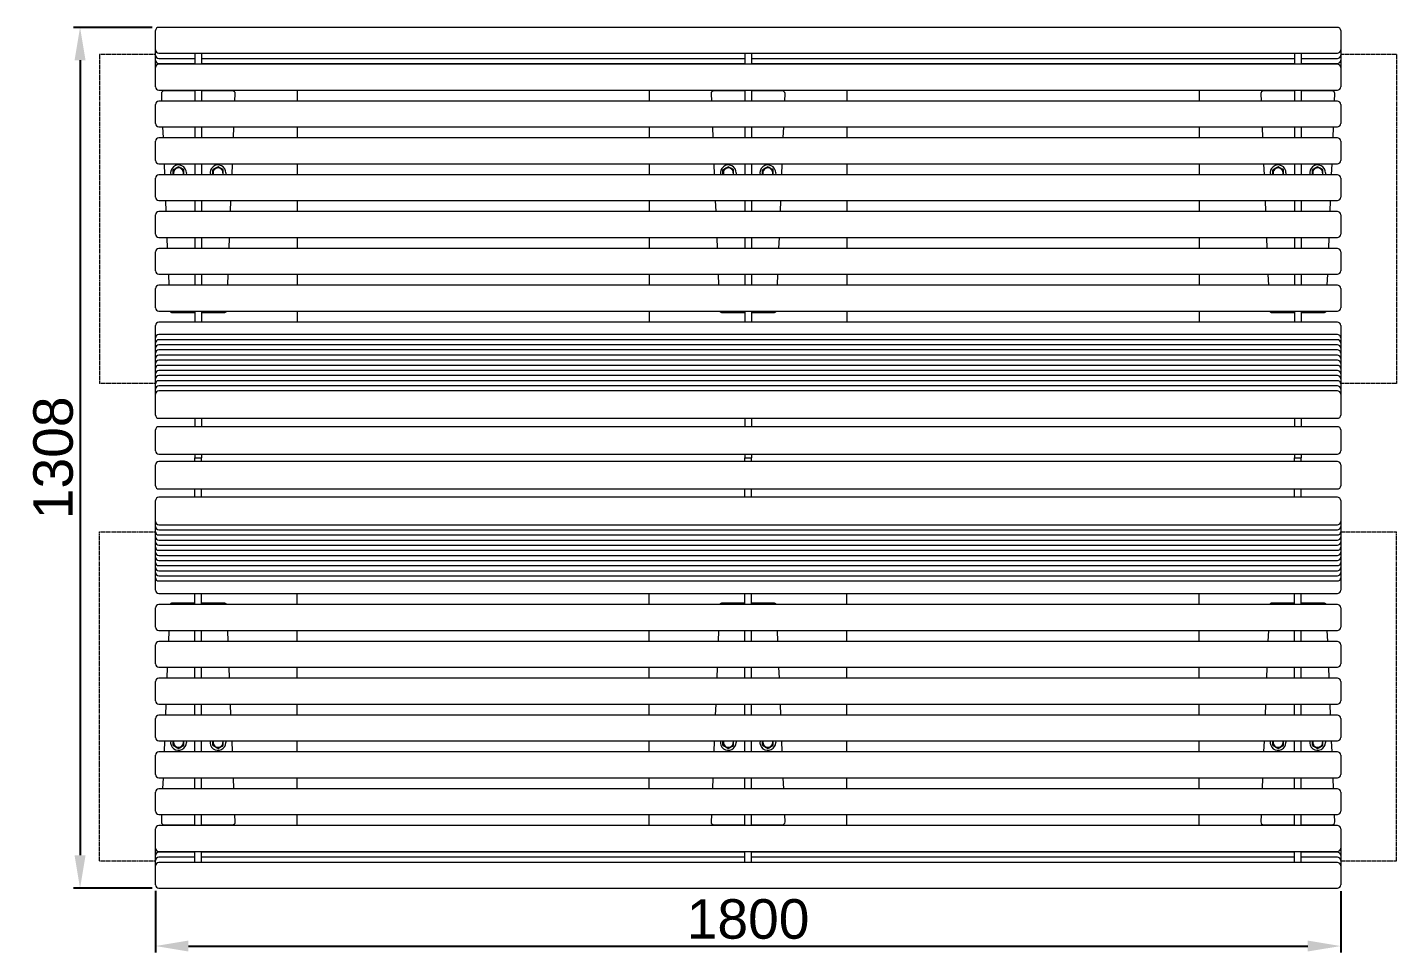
# Model space of a CAD drawing. Header units: millimetres. Extents: x -358 to 6380, y -31 to 5135.
# Drawn here: x -280 to 1800, y 1937 to 3342 of the extents above; entities that cross this region are included whole.
import ezdxf

# ---------------------------------------------------------------- set-up
doc = ezdxf.new("R2010")
doc.units = ezdxf.units.MM
doc.linetypes.add('HIDDEN', pattern=[1.905, 1.27, -0.635])
for name, color, linetype, lineweight in [('ZANO_R', 7, 'Continuous', 0), ('ZANO_R_przerywana', 7, 'HIDDEN', 0), ('ZANO_W', 1, 'Continuous', 0)]:
    doc.layers.add(name, color=color, linetype=linetype, lineweight=lineweight)
doc.styles.get("Standard").update_dxf_attribs({"font": 'ARIALUNI.TTF'})
doc.dimstyles.new('pl i ang', dxfattribs={"dimtxt": 50, "dimasz": 50, "dimexe": 1.25, "dimexo": 0.625, "dimgap": 10, "dimtad": 1, "dimtoh": 1, "dimtxsty": 'Standard', "dimcen": 2.5, "dimclrd": 1, "dimclre": 1, "dimclrt": 1, "dimadec": 0, "dimazin": 0, "dimtfac": 1, "dimtmove": 0, "dimatfit": 3, "dimfxl": 1, "dimarcsym": 1})

# ---------------------------------------------------------------- blocks, each defined once
blk = doc.blocks.new('*D382')
at = {"layer": 'ZANO_W', "color": 1, "lineweight": -2}
for p, q in [((-90.8, 3342.5), (-210.4, 3342.5)), ((-200.4, 3292.5), (-200.4, 2084.8)), ((-90.8, 2034.8), (-210.4, 2034.8))]:
    blk.add_line(p, q, dxfattribs=at)
at = {"layer": 'ZANO_W', "color": 1}
for points in [[(-192, 3292.5), (-208.7, 3292.5), (-200.4, 3342.5)], [(-208.7, 2084.8), (-192, 2084.8), (-200.4, 2034.8)]]:
    blk.add_solid(points, dxfattribs=at)
at = {"layer": 'ZANO_W', "color": 1, "insert": (-241, 2688.6), "char_height": 60, "attachment_point": 5, "rotation": 90}
blk.add_mtext('1308', dxfattribs=at)
blk = doc.blocks.new('*D383')
at = {"layer": 'ZANO_W', "color": 1, "lineweight": -2}
for p, q in [((-85.8, 2030.9), (-85.8, 1937)), ((1714.6, 2030.4), (1714.6, 1937)), ((-35.8, 1947), (1664.6, 1947))]:
    blk.add_line(p, q, dxfattribs=at)
at = {"layer": 'ZANO_W', "color": 1}
for points in [[(-35.8, 1955.3), (-35.8, 1938.7), (-85.8, 1947)], [(1664.6, 1938.7), (1664.6, 1955.3), (1714.6, 1947)]]:
    blk.add_solid(points, dxfattribs=at)
at = {"layer": 'ZANO_W', "color": 1, "insert": (814.4, 1987.7), "char_height": 60, "attachment_point": 5}
blk.add_mtext('1800', dxfattribs=at)

msp = doc.modelspace()

# ---------------------------------------------------------------- linework, layer by layer
at = {"layer": 'ZANO_R'}
for p, q in [((-85.8, 3336.3), (-85.8, 3337.5)), ((-85.8, 3308.3), (-85.8, 3336.3)), ((1709.6, 3342.5), (-80.8, 3342.5)), ((1714.6, 3337.5), (1714.6, 3336.3)), ((1714.6, 3336.3), (1714.6, 3308.3)), ((-85.8, 3303.9), (-85.8, 3308.3)), ((1714.6, 3308.3), (1714.6, 3303.9)), ((-85.8, 3300.2), (-85.8, 3303.9)), ((-85.8, 3296.5), (-85.8, 3300.2)), ((-85.8, 3292.8), (-85.8, 3296.5)), ((-85.8, 3289.1), (-85.8, 3292.8)), ((-85.8, 3285.3), (-85.8, 3289.1)), ((-80.8, 3303.3), (1709.6, 3303.3)), ((-80.8, 3295.2), (-25.8, 3295.2)), ((-80.8, 3287.8), (-25.8, 3287.8)), ((1709.6, 3286.5), (-80.8, 3286.5)), ((-25.8, 3303.3), (-25.8, 3286.5)), ((-15.8, 3303.3), (-15.8, 3286.5)), ((-15.8, 3295.2), (809.4, 3295.2)), ((-15.8, 3287.8), (809.4, 3287.8)), ((809.4, 3303.3), (809.4, 3286.5)), ((819.4, 3303.3), (819.4, 3286.5)), ((819.4, 3295.2), (1644.5, 3295.2)), ((819.4, 3287.8), (1644.5, 3287.8)), ((1644.5, 3303.3), (1644.5, 3286.5)), ((1654.6, 3303.3), (1654.6, 3286.5)), ((1654.6, 3295.2), (1709.6, 3295.2)), ((1654.6, 3287.8), (1709.6, 3287.8)), ((1714.6, 3303.9), (1714.6, 3300.2)), ((1714.6, 3300.2), (1714.6, 3296.5)), ((1714.6, 3296.5), (1714.6, 3292.8)), ((1714.6, 3292.8), (1714.6, 3289.1)), ((1714.6, 3289.1), (1714.6, 3285.3)), ((-85.8, 3281.6), (-85.8, 3285.3)), ((-85.8, 3281.5), (-85.8, 3281.6)), ((-85.8, 3280.3), (-85.8, 3281.5)), ((-85.8, 3252.3), (-85.8, 3280.3)), ((1714.6, 3285.3), (1714.6, 3281.6)), ((1714.6, 3281.6), (1714.6, 3281.5)), ((1714.6, 3281.5), (1714.6, 3280.3)), ((1714.6, 3280.3), (1714.6, 3252.3)), ((-80.8, 3247.3), (1709.6, 3247.3)), ((-25.8, 3246), (-72.9, 3246)), ((-25.8, 3247.3), (-25.8, 3230.5)), ((-15.8, 3247.3), (-15.8, 3230.5)), ((31.3, 3246), (-15.8, 3246)), ((129.2, 3247.3), (129.2, 3230.5)), ((664.3, 3247.3), (664.3, 3230.5)), ((809.4, 3246), (762.3, 3246)), ((809.4, 3247.3), (809.4, 3230.5)), ((819.4, 3247.3), (819.4, 3230.5)), ((866.5, 3246), (819.4, 3246)), ((964.4, 3247.3), (964.4, 3230.5)), ((1499.5, 3247.3), (1499.5, 3230.5)), ((1644.5, 3246), (1597.4, 3246)), ((1644.5, 3247.3), (1644.5, 3230.5)), ((1654.6, 3247.3), (1654.6, 3230.5)), ((1701.7, 3246), (1654.6, 3246)), ((-85.8, 3224.3), (-85.8, 3225.5)), ((-85.8, 3196.4), (-85.8, 3224.3)), ((1709.6, 3230.5), (-80.8, 3230.5)), ((-76.9, 3241.8), (-76.5, 3230.5)), ((34.8, 3230.5), (35.3, 3241.8)), ((758.3, 3241.8), (758.7, 3230.5)), ((870, 3230.5), (870.5, 3241.8)), ((1593.4, 3241.8), (1593.9, 3230.5)), ((1705.2, 3230.5), (1705.6, 3241.8)), ((1714.6, 3225.5), (1714.6, 3224.3)), ((1714.6, 3224.3), (1714.6, 3196.4)), ((-80.8, 3191.4), (1709.6, 3191.4)), ((-75, 3191.4), (-74.3, 3174.6)), ((-25.8, 3191.4), (-25.8, 3174.6)), ((-15.8, 3191.4), (-15.8, 3174.6)), ((32.6, 3174.6), (33.3, 3191.4)), ((129.2, 3191.4), (129.2, 3174.6)), ((664.3, 3191.4), (664.3, 3174.6)), ((760.2, 3191.4), (760.9, 3174.6)), ((809.4, 3191.4), (809.4, 3174.6)), ((819.4, 3191.4), (819.4, 3174.6)), ((867.8, 3174.6), (868.5, 3191.4)), ((964.4, 3191.4), (964.4, 3174.6)), ((1499.5, 3191.4), (1499.5, 3174.6)), ((1595.4, 3191.4), (1596.1, 3174.6)), ((1644.5, 3191.4), (1644.5, 3174.6)), ((1654.6, 3191.4), (1654.6, 3174.6)), ((1703, 3174.6), (1703.7, 3191.4)), ((-85.8, 3168.4), (-85.8, 3169.6)), ((-85.8, 3140.4), (-85.8, 3168.4)), ((1709.6, 3174.6), (-80.8, 3174.6)), ((1714.6, 3169.6), (1714.6, 3168.4)), ((1714.6, 3168.4), (1714.6, 3140.4)), ((-80.8, 3135.4), (1709.6, 3135.4)), ((-72.8, 3135.4), (-72.1, 3118.6)), ((-58.8, 3121.5), (-58.8, 3126.1)), ((-58.8, 3118.6), (-58.8, 3121.5)), ((-42.8, 3121.5), (-42.8, 3126.1)), ((-42.8, 3118.6), (-42.8, 3121.5)), ((-25.8, 3135.4), (-25.8, 3118.6)), ((-15.8, 3135.4), (-15.8, 3118.6)), ((1.2, 3121.5), (1.2, 3126.1)), ((1.2, 3118.6), (1.2, 3121.5)), ((17.2, 3121.5), (17.2, 3126.1)), ((17.2, 3118.6), (17.2, 3121.5)), ((30.5, 3118.6), (31.1, 3135.4)), ((129.2, 3135.4), (129.2, 3118.6)), ((664.3, 3135.4), (664.3, 3118.6)), ((762.4, 3135.4), (763.1, 3118.6)), ((776.3, 3121.5), (776.3, 3126.1)), ((776.3, 3118.6), (776.3, 3121.5)), ((792.4, 3121.5), (792.4, 3126.1)), ((792.4, 3118.6), (792.4, 3121.5)), ((809.4, 3135.4), (809.4, 3118.6)), ((819.4, 3135.4), (819.4, 3118.6)), ((836.4, 3121.5), (836.4, 3126.1)), ((836.4, 3118.6), (836.4, 3121.5)), ((852.4, 3121.5), (852.4, 3126.1)), ((852.4, 3118.6), (852.4, 3121.5)), ((865.7, 3118.6), (866.3, 3135.4)), ((964.4, 3135.4), (964.4, 3118.6)), ((1499.5, 3135.4), (1499.5, 3118.6)), ((1597.6, 3135.4), (1598.3, 3118.6)), ((1611.5, 3121.5), (1611.5, 3126.1)), ((1611.5, 3118.6), (1611.5, 3121.5)), ((1627.5, 3121.5), (1627.5, 3126.1)), ((1627.5, 3118.6), (1627.5, 3121.5)), ((1644.5, 3135.4), (1644.5, 3118.6)), ((1654.6, 3135.4), (1654.6, 3118.6)), ((1671.6, 3121.5), (1671.6, 3126.1)), ((1671.6, 3118.6), (1671.6, 3121.5)), ((1687.6, 3121.5), (1687.6, 3126.1)), ((1687.6, 3118.6), (1687.6, 3121.5)), ((1700.8, 3118.6), (1701.5, 3135.4)), ((-85.8, 3112.4), (-85.8, 3113.6)), ((-85.8, 3084.4), (-85.8, 3112.4)), ((1709.6, 3118.6), (-80.8, 3118.6)), ((1714.6, 3113.6), (1714.6, 3112.4)), ((1714.6, 3112.4), (1714.6, 3084.4)), ((-80.8, 3079.4), (1709.6, 3079.4)), ((-70.6, 3079.4), (-69.9, 3062.6)), ((-25.8, 3079.4), (-25.8, 3062.6)), ((-15.8, 3079.4), (-15.8, 3062.6)), ((28.3, 3062.6), (28.9, 3079.4)), ((129.2, 3079.4), (129.2, 3062.6)), ((664.3, 3079.4), (664.3, 3062.6)), ((764.6, 3079.4), (765.2, 3062.6)), ((809.4, 3079.4), (809.4, 3062.6)), ((819.4, 3079.4), (819.4, 3062.6)), ((863.5, 3062.6), (864.1, 3079.4)), ((964.4, 3079.4), (964.4, 3062.6)), ((1499.5, 3079.4), (1499.5, 3062.6)), ((1599.8, 3079.4), (1600.4, 3062.6)), ((1644.5, 3079.4), (1644.5, 3062.6)), ((1654.6, 3079.4), (1654.6, 3062.6)), ((1698.7, 3062.6), (1699.3, 3079.4)), ((-85.8, 3056.5), (-85.8, 3057.6)), ((1709.6, 3062.6), (-80.8, 3062.6)), ((1714.6, 3057.6), (1714.6, 3056.5)), ((-85.8, 3028.5), (-85.8, 3056.5)), ((1714.6, 3056.5), (1714.6, 3028.5)), ((-80.8, 3023.5), (1709.6, 3023.5)), ((-68.4, 3023.5), (-67.8, 3006.7)), ((-25.8, 3023.5), (-25.8, 3006.7)), ((-15.8, 3023.5), (-15.8, 3006.7)), ((26.1, 3006.7), (26.8, 3023.5)), ((129.2, 3023.5), (129.2, 3006.7)), ((664.3, 3023.5), (664.3, 3006.7)), ((766.8, 3023.5), (767.4, 3006.7)), ((809.4, 3023.5), (809.4, 3006.7)), ((819.4, 3023.5), (819.4, 3006.7)), ((861.3, 3006.7), (861.9, 3023.5)), ((964.4, 3023.5), (964.4, 3006.7)), ((1499.5, 3023.5), (1499.5, 3006.7)), ((1602, 3023.5), (1602.6, 3006.7)), ((1644.5, 3023.5), (1644.5, 3006.7)), ((1654.6, 3023.5), (1654.6, 3006.7)), ((1696.5, 3006.7), (1697.1, 3023.5)), ((-85.8, 3000.5), (-85.8, 3001.7)), ((-85.8, 2972.5), (-85.8, 3000.5)), ((1709.6, 3006.7), (-80.8, 3006.7)), ((1714.6, 3001.7), (1714.6, 3000.5)), ((1714.6, 3000.5), (1714.6, 2972.5)), ((-80.8, 2967.5), (1709.6, 2967.5)), ((-66.2, 2967.5), (-65.6, 2950.7)), ((-25.8, 2967.5), (-25.8, 2950.7)), ((-15.8, 2967.5), (-15.8, 2950.7)), ((23.9, 2950.7), (24.6, 2967.5)), ((129.2, 2967.5), (129.2, 2950.7)), ((664.3, 2967.5), (664.3, 2950.7)), ((768.9, 2967.5), (769.6, 2950.7)), ((809.4, 2967.5), (809.4, 2950.7)), ((819.4, 2967.5), (819.4, 2950.7)), ((859.1, 2950.7), (859.8, 2967.5)), ((964.4, 2967.5), (964.4, 2950.7)), ((1499.5, 2967.5), (1499.5, 2950.7)), ((1604.1, 2967.5), (1604.8, 2950.7)), ((1644.5, 2967.5), (1644.5, 2950.7)), ((1654.6, 2967.5), (1654.6, 2950.7)), ((1694.3, 2950.7), (1695, 2967.5)), ((-85.8, 2944.5), (-85.8, 2945.7)), ((-85.8, 2916.5), (-85.8, 2944.5)), ((1709.6, 2950.7), (-80.8, 2950.7)), ((1714.6, 2945.7), (1714.6, 2944.5)), ((1714.6, 2944.5), (1714.6, 2916.5)), ((-80.8, 2911.5), (1709.6, 2911.5)), ((1709.6, 2894.8), (-80.8, 2894.8)), ((-60.1, 2909.2), (-25.8, 2909.2)), ((-25.8, 2911.5), (-25.8, 2894.8)), ((-15.8, 2911.5), (-15.8, 2894.8)), ((-15.8, 2909.2), (18.5, 2909.2)), ((129.2, 2911.5), (129.2, 2894.8)), ((664.3, 2911.5), (664.3, 2894.8)), ((775.1, 2909.2), (809.4, 2909.2)), ((809.4, 2911.5), (809.4, 2894.8)), ((819.4, 2911.5), (819.4, 2894.8)), ((819.4, 2909.2), (853.6, 2909.2)), ((964.4, 2911.5), (964.4, 2894.8)), ((1499.5, 2911.5), (1499.5, 2894.8)), ((1610.3, 2909.2), (1644.5, 2909.2)), ((1644.5, 2911.5), (1644.5, 2894.8)), ((1654.6, 2911.5), (1654.6, 2894.8)), ((1654.6, 2909.2), (1688.8, 2909.2)), ((-85.8, 2888.6), (-85.8, 2889.7)), ((-85.8, 2870.7), (-85.8, 2888.6)), ((-85.8, 2866.8), (-85.8, 2870.7)), ((1709.6, 2875.7), (-80.8, 2875.7)), ((1714.6, 2889.7), (1714.6, 2888.6)), ((1714.6, 2888.6), (1714.6, 2870.7)), ((1714.6, 2870.7), (1714.6, 2866.8)), ((-85.8, 2863), (-85.8, 2866.8)), ((-85.8, 2859.1), (-85.8, 2863)), ((-85.8, 2855.2), (-85.8, 2859.1)), ((-85.8, 2851.3), (-85.8, 2855.2)), ((-85.8, 2847.4), (-85.8, 2851.3)), ((1709.6, 2868), (-80.8, 2868)), ((1709.6, 2860.2), (-80.8, 2860.2)), ((1709.6, 2852.4), (-80.8, 2852.4)), ((1714.6, 2866.8), (1714.6, 2863)), ((1714.6, 2863), (1714.6, 2859.1)), ((1714.6, 2859.1), (1714.6, 2855.2)), ((1714.6, 2855.2), (1714.6, 2851.3)), ((1714.6, 2851.3), (1714.6, 2847.4)), ((-85.8, 2843.5), (-85.8, 2847.4)), ((-85.8, 2839.6), (-85.8, 2843.5)), ((-85.8, 2835.8), (-85.8, 2839.6)), ((-85.8, 2831.9), (-85.8, 2835.8)), ((-85.8, 2828), (-85.8, 2831.9)), ((1709.6, 2844.6), (-80.8, 2844.6)), ((1709.6, 2836.9), (-80.8, 2836.9)), ((1709.6, 2829.1), (-80.8, 2829.1)), ((1714.6, 2847.4), (1714.6, 2843.5)), ((1714.6, 2843.5), (1714.6, 2839.6)), ((1714.6, 2839.6), (1714.6, 2835.8)), ((1714.6, 2835.8), (1714.6, 2831.9)), ((1714.6, 2831.9), (1714.6, 2828)), ((-85.8, 2824.1), (-85.8, 2828)), ((-85.8, 2820.2), (-85.8, 2824.1)), ((-85.8, 2816.3), (-85.8, 2820.2)), ((-85.8, 2812.4), (-85.8, 2816.3)), ((-85.8, 2808.6), (-85.8, 2812.4)), ((-85.8, 2804.7), (-85.8, 2808.6)), ((1709.6, 2821.3), (-80.8, 2821.3)), ((1709.6, 2813.6), (-80.8, 2813.6)), ((1714.6, 2828), (1714.6, 2824.1)), ((1714.6, 2824.1), (1714.6, 2820.2)), ((1714.6, 2820.2), (1714.6, 2816.3)), ((1714.6, 2816.3), (1714.6, 2812.4)), ((1714.6, 2812.4), (1714.6, 2808.6)), ((1714.6, 2808.6), (1714.6, 2804.7)), ((-85.8, 2800.8), (-85.8, 2804.7)), ((-85.8, 2796.9), (-85.8, 2800.8)), ((-85.8, 2793), (-85.8, 2796.9)), ((-85.8, 2789.1), (-85.8, 2793)), ((-85.8, 2785.2), (-85.8, 2789.1)), ((1709.6, 2805.8), (-80.8, 2805.8)), ((1709.6, 2798), (-80.8, 2798)), ((1709.6, 2790.3), (-80.8, 2790.3)), ((1714.6, 2804.7), (1714.6, 2800.8)), ((1714.6, 2800.8), (1714.6, 2796.9)), ((1714.6, 2796.9), (1714.6, 2793)), ((1714.6, 2793), (1714.6, 2789.1)), ((1714.6, 2789.1), (1714.6, 2785.2)), ((-85.8, 2781.4), (-85.8, 2785.2)), ((-85.8, 2753.6), (-85.8, 2781.4)), ((1714.6, 2785.2), (1714.6, 2781.4)), ((1714.6, 2781.4), (1714.6, 2753.6)), ((-80.8, 2748.6), (1709.6, 2748.6)), ((-25.8, 2748.6), (-25.8, 2735.9)), ((-15.8, 2748.6), (-15.8, 2735.9)), ((809.4, 2748.6), (809.4, 2735.9)), ((819.4, 2748.6), (819.4, 2735.9)), ((1644.5, 2748.6), (1644.5, 2735.9)), ((1654.6, 2748.6), (1654.6, 2735.9)), ((-85.8, 2727), (-85.8, 2730.9)), ((-85.8, 2699.3), (-85.8, 2727)), ((1709.6, 2735.9), (-80.8, 2735.9)), ((1714.6, 2730.9), (1714.6, 2727)), ((1714.6, 2727), (1714.6, 2699.3)), ((-80.8, 2694.3), (1709.6, 2694.3)), ((-25.8, 2694.3), (-25.8, 2688.6)), ((-25.8, 2688.6), (-15.8, 2688.6)), ((-25.8, 2682.9), (-25.8, 2688.6)), ((-15.8, 2694.3), (-15.8, 2688.6)), ((-15.8, 2682.9), (-15.8, 2688.6)), ((809.4, 2694.3), (809.4, 2688.6)), ((809.4, 2688.6), (819.4, 2688.6)), ((809.4, 2682.9), (809.4, 2688.6)), ((819.4, 2694.3), (819.4, 2688.6)), ((819.4, 2682.9), (819.4, 2688.6)), ((1644.5, 2694.3), (1644.5, 2688.6)), ((1644.5, 2688.6), (1654.6, 2688.6)), ((1644.5, 2682.9), (1644.5, 2688.6)), ((1654.6, 2694.3), (1654.6, 2688.6)), ((1654.6, 2682.9), (1654.6, 2688.6)), ((-85.8, 2650.2), (-85.8, 2677.9)), ((1709.6, 2682.9), (-80.8, 2682.9)), ((1714.6, 2677.9), (1714.6, 2650.2)), ((-85.8, 2646.3), (-85.8, 2650.2)), ((1714.6, 2650.2), (1714.6, 2646.3)), ((-85.8, 2595.9), (-85.8, 2623.6)), ((-80.8, 2641.3), (1709.6, 2641.3)), ((1709.6, 2628.6), (-80.8, 2628.6)), ((-25.8, 2628.6), (-25.8, 2641.3)), ((-15.8, 2628.6), (-15.8, 2641.3)), ((809.4, 2628.6), (809.4, 2641.3)), ((819.4, 2628.6), (819.4, 2641.3)), ((1644.5, 2628.6), (1644.5, 2641.3)), ((1654.6, 2628.6), (1654.6, 2641.3)), ((1714.6, 2623.6), (1714.6, 2595.9)), ((-85.8, 2592), (-85.8, 2595.9)), ((-85.8, 2588.1), (-85.8, 2592)), ((-85.8, 2584.2), (-85.8, 2588.1)), ((-85.8, 2580.3), (-85.8, 2584.2)), ((-85.8, 2576.4), (-85.8, 2580.3)), ((-80.8, 2587), (1709.6, 2587)), ((-80.8, 2579.2), (1709.6, 2579.2)), ((1714.6, 2595.9), (1714.6, 2592)), ((1714.6, 2592), (1714.6, 2588.1)), ((1714.6, 2588.1), (1714.6, 2584.2)), ((1714.6, 2584.2), (1714.6, 2580.3)), ((1714.6, 2580.3), (1714.6, 2576.4)), ((-85.8, 2572.5), (-85.8, 2576.4)), ((-85.8, 2568.7), (-85.8, 2572.5)), ((-85.8, 2564.8), (-85.8, 2568.7)), ((-85.8, 2560.9), (-85.8, 2564.8)), ((-85.8, 2557), (-85.8, 2560.9)), ((-80.8, 2571.4), (1709.6, 2571.4)), ((-80.8, 2563.7), (1709.6, 2563.7)), ((1714.6, 2576.4), (1714.6, 2572.5)), ((1714.6, 2572.5), (1714.6, 2568.7)), ((1714.6, 2568.7), (1714.6, 2564.8)), ((1714.6, 2564.8), (1714.6, 2560.9)), ((1714.6, 2560.9), (1714.6, 2557)), ((-85.8, 2553.1), (-85.8, 2557)), ((-85.8, 2549.2), (-85.8, 2553.1)), ((-85.8, 2545.3), (-85.8, 2549.2)), ((-85.8, 2541.5), (-85.8, 2545.3)), ((-85.8, 2537.6), (-85.8, 2541.5)), ((-85.8, 2533.7), (-85.8, 2537.6)), ((-80.8, 2555.9), (1709.6, 2555.9)), ((-80.8, 2548.1), (1709.6, 2548.1)), ((-80.8, 2540.3), (1709.6, 2540.3)), ((1714.6, 2557), (1714.6, 2553.1)), ((1714.6, 2553.1), (1714.6, 2549.2)), ((1714.6, 2549.2), (1714.6, 2545.3)), ((1714.6, 2545.3), (1714.6, 2541.5)), ((1714.6, 2541.5), (1714.6, 2537.6)), ((1714.6, 2537.6), (1714.6, 2533.7)), ((-85.8, 2529.8), (-85.8, 2533.7)), ((-85.8, 2525.9), (-85.8, 2529.8)), ((-85.8, 2522), (-85.8, 2525.9)), ((-85.8, 2518.1), (-85.8, 2522)), ((-85.8, 2514.3), (-85.8, 2518.1)), ((-80.8, 2532.6), (1709.6, 2532.6)), ((-80.8, 2524.8), (1709.6, 2524.8)), ((-80.8, 2517), (1709.6, 2517)), ((1714.6, 2533.7), (1714.6, 2529.8)), ((1714.6, 2529.8), (1714.6, 2525.9)), ((1714.6, 2525.9), (1714.6, 2522)), ((1714.6, 2522), (1714.6, 2518.1)), ((1714.6, 2518.1), (1714.6, 2514.3)), ((-85.8, 2510.4), (-85.8, 2514.3)), ((-85.8, 2506.5), (-85.8, 2510.4)), ((-85.8, 2488.7), (-85.8, 2506.5)), ((-80.8, 2509.3), (1709.6, 2509.3)), ((-80.8, 2501.5), (1709.6, 2501.5)), ((1714.6, 2514.3), (1714.6, 2510.4)), ((1714.6, 2510.4), (1714.6, 2506.5)), ((1714.6, 2506.5), (1714.6, 2488.7)), ((-85.8, 2487.5), (-85.8, 2488.7)), ((-80.8, 2482.5), (1709.6, 2482.5)), ((-25.8, 2465.7), (-25.8, 2482.5)), ((-15.8, 2465.7), (-15.8, 2482.5)), ((129.2, 2465.7), (129.2, 2482.5)), ((664.3, 2465.7), (664.3, 2482.5)), ((809.4, 2465.7), (809.4, 2482.5)), ((819.4, 2465.7), (819.4, 2482.5)), ((964.4, 2465.7), (964.4, 2482.5)), ((1499.5, 2465.7), (1499.5, 2482.5)), ((1644.5, 2465.7), (1644.5, 2482.5)), ((1654.6, 2465.7), (1654.6, 2482.5)), ((1714.6, 2488.7), (1714.6, 2487.5)), ((-85.8, 2432.7), (-85.8, 2460.7)), ((1709.6, 2465.7), (-80.8, 2465.7)), ((-25.8, 2468), (-60.1, 2468)), ((18.5, 2468), (-15.8, 2468)), ((809.4, 2468), (775.1, 2468)), ((853.6, 2468), (819.4, 2468)), ((1644.5, 2468), (1610.3, 2468)), ((1688.8, 2468), (1654.6, 2468)), ((1714.6, 2460.7), (1714.6, 2432.7)), ((-85.8, 2431.5), (-85.8, 2432.7)), ((-80.8, 2426.5), (1709.6, 2426.5)), ((-65.6, 2426.5), (-66.2, 2409.7)), ((-25.8, 2409.7), (-25.8, 2426.5)), ((-15.8, 2409.7), (-15.8, 2426.5)), ((24.6, 2409.7), (23.9, 2426.5)), ((129.2, 2409.7), (129.2, 2426.5)), ((664.3, 2409.7), (664.3, 2426.5)), ((769.6, 2426.5), (768.9, 2409.7)), ((809.4, 2409.7), (809.4, 2426.5)), ((819.4, 2409.7), (819.4, 2426.5)), ((859.8, 2409.7), (859.1, 2426.5)), ((964.4, 2409.7), (964.4, 2426.5)), ((1499.5, 2409.7), (1499.5, 2426.5)), ((1604.8, 2426.5), (1604.1, 2409.7)), ((1644.5, 2409.7), (1644.5, 2426.5)), ((1654.6, 2409.7), (1654.6, 2426.5)), ((1695, 2409.7), (1694.3, 2426.5)), ((1714.6, 2432.7), (1714.6, 2431.5)), ((-85.8, 2376.7), (-85.8, 2404.7)), ((1709.6, 2409.7), (-80.8, 2409.7)), ((1714.6, 2404.7), (1714.6, 2376.7)), ((-85.8, 2375.5), (-85.8, 2376.7)), ((1714.6, 2376.7), (1714.6, 2375.5)), ((-80.8, 2370.5), (1709.6, 2370.5)), ((1709.6, 2353.7), (-80.8, 2353.7)), ((-67.8, 2370.5), (-68.4, 2353.7)), ((-25.8, 2353.7), (-25.8, 2370.5)), ((-15.8, 2353.7), (-15.8, 2370.5)), ((26.8, 2353.7), (26.1, 2370.5)), ((129.2, 2353.7), (129.2, 2370.5)), ((664.3, 2353.7), (664.3, 2370.5)), ((767.4, 2370.5), (766.8, 2353.7)), ((809.4, 2353.7), (809.4, 2370.5)), ((819.4, 2353.7), (819.4, 2370.5)), ((861.9, 2353.7), (861.3, 2370.5)), ((964.4, 2353.7), (964.4, 2370.5)), ((1499.5, 2353.7), (1499.5, 2370.5)), ((1602.6, 2370.5), (1602, 2353.7)), ((1644.5, 2353.7), (1644.5, 2370.5)), ((1654.6, 2353.7), (1654.6, 2370.5)), ((1697.1, 2353.7), (1696.5, 2370.5)), ((-85.8, 2320.8), (-85.8, 2348.7)), ((1714.6, 2348.7), (1714.6, 2320.8)), ((-85.8, 2319.6), (-85.8, 2320.8)), ((-80.8, 2314.6), (1709.6, 2314.6)), ((-69.9, 2314.6), (-70.6, 2297.8)), ((-25.8, 2297.8), (-25.8, 2314.6)), ((-15.8, 2297.8), (-15.8, 2314.6)), ((28.9, 2297.8), (28.3, 2314.6)), ((129.2, 2297.8), (129.2, 2314.6)), ((664.3, 2297.8), (664.3, 2314.6)), ((765.2, 2314.6), (764.6, 2297.8)), ((809.4, 2297.8), (809.4, 2314.6)), ((819.4, 2297.8), (819.4, 2314.6)), ((864.1, 2297.8), (863.5, 2314.6)), ((964.4, 2297.8), (964.4, 2314.6)), ((1499.5, 2297.8), (1499.5, 2314.6)), ((1600.4, 2314.6), (1599.8, 2297.8)), ((1644.5, 2297.8), (1644.5, 2314.6)), ((1654.6, 2297.8), (1654.6, 2314.6)), ((1699.3, 2297.8), (1698.7, 2314.6)), ((1714.6, 2320.8), (1714.6, 2319.6)), ((-85.8, 2264.8), (-85.8, 2292.8)), ((1709.6, 2297.8), (-80.8, 2297.8)), ((1714.6, 2292.8), (1714.6, 2264.8)), ((-85.8, 2263.6), (-85.8, 2264.8)), ((-80.8, 2258.6), (1709.6, 2258.6)), ((-72.1, 2258.6), (-72.8, 2241.8)), ((-58.8, 2256.3), (-58.8, 2258.6)), ((-58.8, 2251.7), (-58.8, 2256.3)), ((-42.8, 2256.3), (-42.8, 2258.6)), ((-42.8, 2251.7), (-42.8, 2256.3)), ((-25.8, 2241.8), (-25.8, 2258.6)), ((-15.8, 2241.8), (-15.8, 2258.6)), ((1.2, 2256.3), (1.2, 2258.6)), ((1.2, 2251.7), (1.2, 2256.3)), ((17.2, 2256.3), (17.2, 2258.6)), ((17.2, 2251.7), (17.2, 2256.3)), ((31.1, 2241.8), (30.5, 2258.6)), ((129.2, 2241.8), (129.2, 2258.6)), ((664.3, 2241.8), (664.3, 2258.6)), ((763.1, 2258.6), (762.4, 2241.8)), ((776.3, 2256.3), (776.3, 2258.6)), ((776.3, 2251.7), (776.3, 2256.3)), ((792.4, 2256.3), (792.4, 2258.6)), ((792.4, 2251.7), (792.4, 2256.3)), ((809.4, 2241.8), (809.4, 2258.6)), ((819.4, 2241.8), (819.4, 2258.6)), ((836.4, 2256.3), (836.4, 2258.6)), ((836.4, 2251.7), (836.4, 2256.3)), ((852.4, 2256.3), (852.4, 2258.6)), ((852.4, 2251.7), (852.4, 2256.3)), ((866.3, 2241.8), (865.7, 2258.6)), ((964.4, 2241.8), (964.4, 2258.6)), ((1499.5, 2241.8), (1499.5, 2258.6)), ((1598.3, 2258.6), (1597.6, 2241.8)), ((1611.5, 2256.3), (1611.5, 2258.6)), ((1611.5, 2251.7), (1611.5, 2256.3)), ((1627.5, 2256.3), (1627.5, 2258.6)), ((1627.5, 2251.7), (1627.5, 2256.3)), ((1644.5, 2241.8), (1644.5, 2258.6)), ((1654.6, 2241.8), (1654.6, 2258.6)), ((1671.6, 2256.3), (1671.6, 2258.6)), ((1671.6, 2251.7), (1671.6, 2256.3)), ((1687.6, 2256.3), (1687.6, 2258.6)), ((1687.6, 2251.7), (1687.6, 2256.3)), ((1701.5, 2241.8), (1700.8, 2258.6)), ((1714.6, 2264.8), (1714.6, 2263.6)), ((-85.8, 2208.8), (-85.8, 2236.8)), ((1709.6, 2241.8), (-80.8, 2241.8)), ((1714.6, 2236.8), (1714.6, 2208.8)), ((-85.8, 2207.7), (-85.8, 2208.8)), ((1714.6, 2208.8), (1714.6, 2207.7)), ((-80.8, 2202.7), (1709.6, 2202.7)), ((1709.6, 2185.9), (-80.8, 2185.9)), ((-74.3, 2202.7), (-75, 2185.9)), ((-25.8, 2185.9), (-25.8, 2202.7)), ((-15.8, 2185.9), (-15.8, 2202.7)), ((33.3, 2185.9), (32.6, 2202.7)), ((129.2, 2185.9), (129.2, 2202.7)), ((664.3, 2185.9), (664.3, 2202.7)), ((760.9, 2202.7), (760.2, 2185.9)), ((809.4, 2185.9), (809.4, 2202.7)), ((819.4, 2185.9), (819.4, 2202.7)), ((868.5, 2185.9), (867.8, 2202.7)), ((964.4, 2185.9), (964.4, 2202.7)), ((1499.5, 2185.9), (1499.5, 2202.7)), ((1596.1, 2202.7), (1595.4, 2185.9)), ((1644.5, 2185.9), (1644.5, 2202.7)), ((1654.6, 2185.9), (1654.6, 2202.7)), ((1703.7, 2185.9), (1703, 2202.7)), ((-85.8, 2152.9), (-85.8, 2180.9)), ((1714.6, 2180.9), (1714.6, 2152.9)), ((-85.8, 2151.7), (-85.8, 2152.9)), ((-80.8, 2146.7), (1709.6, 2146.7)), ((-76.5, 2146.7), (-76.9, 2135.4)), ((-25.8, 2129.9), (-25.8, 2146.7)), ((-15.8, 2129.9), (-15.8, 2146.7)), ((35.3, 2135.4), (34.8, 2146.7)), ((129.2, 2129.9), (129.2, 2146.7)), ((664.3, 2129.9), (664.3, 2146.7)), ((758.7, 2146.7), (758.3, 2135.4)), ((809.4, 2129.9), (809.4, 2146.7)), ((819.4, 2129.9), (819.4, 2146.7)), ((870.5, 2135.4), (870, 2146.7)), ((964.4, 2129.9), (964.4, 2146.7)), ((1499.5, 2129.9), (1499.5, 2146.7)), ((1593.9, 2146.7), (1593.4, 2135.4)), ((1644.5, 2129.9), (1644.5, 2146.7)), ((1654.6, 2129.9), (1654.6, 2146.7)), ((1705.6, 2135.4), (1705.2, 2146.7)), ((1714.6, 2152.9), (1714.6, 2151.7)), ((-85.8, 2096.9), (-85.8, 2124.9)), ((1709.6, 2129.9), (-80.8, 2129.9)), ((-72.9, 2131.3), (-25.8, 2131.3)), ((-15.8, 2131.3), (31.3, 2131.3)), ((762.3, 2131.3), (809.4, 2131.3)), ((819.4, 2131.3), (866.5, 2131.3)), ((1597.4, 2131.3), (1644.5, 2131.3)), ((1654.6, 2131.3), (1701.7, 2131.3)), ((1714.6, 2124.9), (1714.6, 2096.9)), ((-85.8, 2095.7), (-85.8, 2096.9)), ((-85.8, 2095.6), (-85.8, 2095.7)), ((-85.8, 2091.9), (-85.8, 2095.6)), ((-85.8, 2088.2), (-85.8, 2091.9)), ((-85.8, 2084.4), (-85.8, 2088.2)), ((-85.8, 2080.7), (-85.8, 2084.4)), ((-85.8, 2077), (-85.8, 2080.7)), ((-80.8, 2090.7), (1709.6, 2090.7)), ((-25.8, 2089.4), (-80.8, 2089.4)), ((-25.8, 2082), (-80.8, 2082)), ((-25.8, 2073.9), (-25.8, 2090.7)), ((-15.8, 2073.9), (-15.8, 2090.7)), ((809.4, 2089.4), (-15.8, 2089.4)), ((809.4, 2082), (-15.8, 2082)), ((809.4, 2073.9), (809.4, 2090.7)), ((819.4, 2073.9), (819.4, 2090.7)), ((1644.5, 2089.4), (819.4, 2089.4)), ((1644.5, 2082), (819.4, 2082)), ((1644.5, 2073.9), (1644.5, 2090.7)), ((1654.6, 2073.9), (1654.6, 2090.7)), ((1709.6, 2089.4), (1654.6, 2089.4)), ((1709.6, 2082), (1654.6, 2082)), ((1714.6, 2096.9), (1714.6, 2095.7)), ((1714.6, 2095.7), (1714.6, 2095.6)), ((1714.6, 2095.6), (1714.6, 2091.9)), ((1714.6, 2091.9), (1714.6, 2088.2)), ((1714.6, 2088.2), (1714.6, 2084.4)), ((1714.6, 2084.4), (1714.6, 2080.7)), ((1714.6, 2080.7), (1714.6, 2077)), ((-85.8, 2073.3), (-85.8, 2077)), ((-85.8, 2068.9), (-85.8, 2073.3)), ((-85.8, 2040.9), (-85.8, 2068.9)), ((1709.6, 2073.9), (-80.8, 2073.9)), ((1714.6, 2077), (1714.6, 2073.3)), ((1714.6, 2073.3), (1714.6, 2068.9)), ((1714.6, 2068.9), (1714.6, 2040.9)), ((-85.8, 2039.8), (-85.8, 2040.9)), ((1714.6, 2040.9), (1714.6, 2039.8)), ((-80.8, 2034.8), (1709.6, 2034.8))]:
    msp.add_line(p, q, dxfattribs=at)
at = {"layer": 'ZANO_R', "flags": 128}
for points in [[(-54.8, 3128.4), (-55.1, 3128.3), (-57, 3127.2), (-58.8, 3126.1)], [(-50.8, 3130.7), (-51.8, 3130.2), (-52.8, 3129.6), (-53.8, 3129), (-54.8, 3128.4)], [(-46.8, 3128.4), (-47.1, 3128.6), (-49, 3129.7), (-50.8, 3130.7)], [(-42.8, 3126.1), (-44.1, 3126.9), (-44.8, 3127.2), (-45.5, 3127.6), (-46.8, 3128.4)], [(-43.3, 3121.5), (-43.5, 3119.9), (-43.9, 3118.6)], [(-38.8, 3121.3), (-39, 3119.3), (-39.2, 3118.6)], [(5.2, 3128.4), (4.9, 3128.3), (3, 3127.2), (1.2, 3126.1)], [(9.2, 3130.7), (8.2, 3130.2), (7.2, 3129.6), (6.2, 3129), (5.2, 3128.4)], [(13.2, 3128.4), (12.9, 3128.6), (11, 3129.7), (9.2, 3130.7)], [(17.2, 3126.1), (15.9, 3126.9), (15.2, 3127.2), (14.6, 3127.6), (13.2, 3128.4)], [(16.7, 3121.5), (16.5, 3119.9), (16.1, 3118.6)], [(21.2, 3121.3), (21, 3119.3), (20.8, 3118.6)], [(780.4, 3128.4), (780.1, 3128.3), (778.2, 3127.2), (776.3, 3126.1)], [(784.4, 3130.7), (783.4, 3130.2), (782.4, 3129.6), (781.4, 3129), (780.4, 3128.4)], [(788.4, 3128.4), (788.1, 3128.6), (786.2, 3129.7), (784.4, 3130.7)], [(792.4, 3126.1), (791.1, 3126.9), (790.4, 3127.2), (789.7, 3127.6), (788.4, 3128.4)], [(791.9, 3121.5), (791.7, 3119.9), (791.3, 3118.6)], [(796.4, 3121.3), (796.1, 3119.3), (796, 3118.6)], [(840.4, 3128.4), (840.1, 3128.3), (838.2, 3127.2), (836.4, 3126.1)], [(844.4, 3130.7), (843.4, 3130.2), (842.4, 3129.6), (841.4, 3129), (840.4, 3128.4)], [(848.4, 3128.4), (848.1, 3128.6), (846.2, 3129.7), (844.4, 3130.7)], [(852.4, 3126.1), (851.1, 3126.9), (850.4, 3127.2), (849.7, 3127.6), (848.4, 3128.4)], [(851.9, 3121.5), (851.7, 3119.9), (851.3, 3118.6)], [(856.4, 3121.3), (856.2, 3119.3), (856, 3118.6)], [(1615.5, 3128.4), (1615.3, 3128.3), (1613.4, 3127.2), (1611.5, 3126.1)], [(1619.5, 3130.7), (1618.6, 3130.2), (1617.6, 3129.6), (1616.6, 3129), (1615.5, 3128.4)], [(1623.5, 3128.4), (1623.3, 3128.6), (1621.4, 3129.7), (1619.5, 3130.7)], [(1627.5, 3126.1), (1626.2, 3126.9), (1625.6, 3127.2), (1624.9, 3127.6), (1623.5, 3128.4)], [(1627, 3121.5), (1626.9, 3119.9), (1626.5, 3118.6)], [(1631.5, 3121.3), (1631.3, 3119.3), (1631.2, 3118.6)], [(1675.6, 3128.4), (1675.3, 3128.3), (1673.4, 3127.2), (1671.6, 3126.1)], [(1679.6, 3130.7), (1678.6, 3130.2), (1677.6, 3129.6), (1676.6, 3129), (1675.6, 3128.4)], [(1683.6, 3128.4), (1683.3, 3128.6), (1681.4, 3129.7), (1679.6, 3130.7)], [(1687.6, 3126.1), (1686.3, 3126.9), (1685.6, 3127.2), (1684.9, 3127.6), (1683.6, 3128.4)], [(1687.1, 3121.5), (1686.9, 3119.9), (1686.5, 3118.6)], [(1691.6, 3121.3), (1691.4, 3119.3), (1691.2, 3118.6)], [(-58.8, 2251.7), (-56.9, 2250.5), (-54.8, 2249.4)], [(-54.8, 2249.4), (-54.6, 2249.2), (-52.7, 2248.1), (-50.8, 2247)], [(-50.8, 2247), (-48.9, 2248.2), (-46.8, 2249.4)], [(-46.8, 2249.4), (-46.6, 2249.5), (-44.7, 2250.6), (-42.8, 2251.7)], [(-43.7, 2258.6), (-43.5, 2257.9), (-43.3, 2256.3)], [(-39.1, 2258.6), (-39, 2258.2), (-38.8, 2256.1)], [(1.2, 2251.7), (3.1, 2250.5), (5.2, 2249.4)], [(5.2, 2249.4), (5.5, 2249.2), (7.3, 2248.1), (9.2, 2247)], [(9.2, 2247), (11.1, 2248.2), (13.2, 2249.4)], [(13.2, 2249.4), (13.5, 2249.5), (15.3, 2250.6), (17.2, 2251.7)], [(16.3, 2258.6), (16.5, 2257.9), (16.7, 2256.3)], [(20.9, 2258.6), (21, 2258.2), (21.2, 2256.1)], [(776.3, 2251.7), (778.3, 2250.5), (780.4, 2249.4)], [(780.4, 2249.4), (780.6, 2249.2), (782.5, 2248.1), (784.4, 2247)], [(784.4, 2247), (786.3, 2248.2), (788.4, 2249.4)], [(788.4, 2249.4), (788.6, 2249.5), (790.5, 2250.6), (792.4, 2251.7)], [(791.5, 2258.6), (791.7, 2257.9), (791.9, 2256.3)], [(796.1, 2258.6), (796.2, 2258.2), (796.4, 2256.1)], [(836.4, 2251.7), (838.3, 2250.5), (840.4, 2249.4)], [(840.4, 2249.4), (840.6, 2249.2), (842.5, 2248.1), (844.4, 2247)], [(844.4, 2247), (846.3, 2248.2), (848.4, 2249.4)], [(848.4, 2249.4), (848.7, 2249.5), (850.5, 2250.6), (852.4, 2251.7)], [(851.5, 2258.6), (851.7, 2257.9), (851.9, 2256.3)], [(856.1, 2258.6), (856.2, 2258.2), (856.4, 2256.1)], [(1611.5, 2251.7), (1613.5, 2250.5), (1615.5, 2249.4)], [(1615.5, 2249.4), (1615.8, 2249.2), (1617.7, 2248.1), (1619.5, 2247)], [(1619.5, 2247), (1621.5, 2248.2), (1623.5, 2249.4)], [(1623.5, 2249.4), (1623.8, 2249.5), (1625.7, 2250.6), (1627.5, 2251.7)], [(1626.7, 2258.6), (1626.9, 2257.9), (1627, 2256.3)], [(1631.3, 2258.6), (1631.4, 2258.2), (1631.5, 2256.1)], [(1671.6, 2251.7), (1673.5, 2250.5), (1675.6, 2249.4)], [(1675.6, 2249.4), (1675.8, 2249.2), (1677.7, 2248.1), (1679.6, 2247)], [(1679.6, 2247), (1681.5, 2248.2), (1683.6, 2249.4)], [(1683.6, 2249.4), (1683.8, 2249.5), (1685.7, 2250.6), (1687.6, 2251.7)], [(1686.7, 2258.6), (1686.9, 2257.9), (1687.1, 2256.3)], [(1691.3, 2258.6), (1691.4, 2258.2), (1691.6, 2256.1)]]:
    msp.add_lwpolyline(points, dxfattribs=at)
at = {"layer": 'ZANO_R'}
for centre, radius, start, end in [((-80.8, 3337.5), 5, 90, 180), ((1709.6, 3337.5), 5, 0, 90), ((-80.8, 3308.3), 5, 180, 270), ((1709.6, 3308.3), 5, 270, 0), ((-80.8, 3300.2), 5, 180, 270), ((-80.8, 3292.8), 5, 180, 270), ((-80.8, 3281.5), 5, 90, 180), ((1709.6, 3300.2), 5, 270, 0), ((1709.6, 3292.8), 5, 270, 0), ((1709.6, 3281.5), 5, 0, 90), ((-80.8, 3285.3), 5, 180, 202.5635), ((1709.6, 3285.3), 5, 337.4365, 0), ((-80.8, 3252.3), 5, 180, 270), ((-72.9, 3242), 4, 90, 182.2323), ((31.3, 3242), 4, 357.7677, 90), ((762.3, 3242), 4, 90, 182.2323), ((866.5, 3242), 4, 357.7677, 90), ((1597.4, 3242), 4, 90, 182.2323), ((1701.7, 3242), 4, 357.7677, 90), ((1709.6, 3252.3), 5, 270, 0), ((-80.8, 3225.5), 5, 90, 180), ((1709.6, 3225.5), 5, 0, 90), ((-80.8, 3196.4), 5, 180, 270), ((1709.6, 3196.4), 5, 270, 0), ((-80.8, 3169.6), 5, 90, 180), ((1709.6, 3169.6), 5, 0, 90), ((-80.8, 3140.4), 5, 180, 270), ((-50.8, 3121.5), 12, 359.3196, 193.8988), ((-50.8, 3121.5), 8, 120, 180), ((-50.8, 3121.5), 8, 180, 201.1193), ((-50.8, 3121.5), 7.5, 0, 202.6023), ((-50.8, 3121.5), 8, 60, 120), ((-50.8, 3121.5), 8, 0, 60), ((-50.8, 3121.5), 8, 338.8807, 0), ((9.2, 3121.5), 12, 359.3196, 193.8988), ((9.2, 3121.5), 8, 120, 180), ((9.2, 3121.5), 8, 180, 201.1193), ((9.2, 3121.5), 7.5, 0, 202.6023), ((9.2, 3121.5), 8, 60, 120), ((9.2, 3121.5), 8, 0, 60), ((9.2, 3121.5), 8, 338.8807, 0), ((784.4, 3121.5), 12, 359.3196, 193.8988), ((784.4, 3121.5), 8, 120, 180), ((784.4, 3121.5), 8, 180, 201.1193), ((784.4, 3121.5), 7.5, 0, 202.6023), ((784.4, 3121.5), 8, 60, 120), ((784.4, 3121.5), 8, 0, 60), ((784.4, 3121.5), 8, 338.8807, 0), ((844.4, 3121.5), 12, 359.3196, 193.8988), ((844.4, 3121.5), 8, 120, 180), ((844.4, 3121.5), 8, 180, 201.1193), ((844.4, 3121.5), 7.5, 0, 202.6023), ((844.4, 3121.5), 8, 60, 120), ((844.4, 3121.5), 8, 0, 60), ((844.4, 3121.5), 8, 338.8807, 0), ((1619.5, 3121.5), 12, 359.3196, 193.8988), ((1619.5, 3121.5), 8, 120, 180), ((1619.5, 3121.5), 8, 180, 201.1193), ((1619.5, 3121.5), 7.5, 0, 202.6023), ((1619.5, 3121.5), 8, 60, 120), ((1619.5, 3121.5), 8, 0, 60), ((1619.5, 3121.5), 8, 338.8807, 0), ((1679.6, 3121.5), 12, 359.3196, 193.8988), ((1679.6, 3121.5), 8, 120, 180), ((1679.6, 3121.5), 8, 180, 201.1193), ((1679.6, 3121.5), 7.5, 0, 202.6023), ((1679.6, 3121.5), 8, 60, 120), ((1679.6, 3121.5), 8, 0, 60), ((1679.6, 3121.5), 8, 338.8807, 0), ((1709.6, 3140.4), 5, 270, 0), ((-80.8, 3113.6), 5, 90, 180), ((1709.6, 3113.6), 5, 0, 90), ((-80.8, 3084.4), 5, 180, 270), ((1709.6, 3084.4), 5, 270, 0), ((-80.8, 3057.6), 5, 90, 180), ((1709.6, 3057.6), 5, 0, 90), ((-80.8, 3028.5), 5, 180, 270), ((1709.6, 3028.5), 5, 270, 0), ((-80.8, 3001.7), 5, 90, 180), ((1709.6, 3001.7), 5, 0, 90), ((-80.8, 2972.5), 5, 180, 270), ((1709.6, 2972.5), 5, 270, 0), ((-80.8, 2945.7), 5, 90, 180), ((1709.6, 2945.7), 5, 0, 90), ((-80.8, 2916.5), 5, 180, 270), ((1709.6, 2916.5), 5, 270, 0), ((-80.8, 2889.7), 5, 90, 180), ((-60.1, 2913.2), 4, 204.175, 270), ((18.5, 2913.2), 4, 270, 335.825), ((775.1, 2913.2), 4, 204.175, 270), ((853.6, 2913.2), 4, 270, 335.825), ((1610.3, 2913.2), 4, 204.175, 270), ((1688.8, 2913.2), 4, 270, 335.825), ((1709.6, 2889.7), 5, 0, 90), ((-80.8, 2870.7), 5, 90, 180), ((1709.6, 2870.7), 5, 0, 90), ((-80.8, 2863), 5, 90, 180), ((-80.8, 2855.2), 5, 90, 180), ((-80.8, 2847.4), 5, 90, 180), ((1709.6, 2863), 5, 0, 90), ((1709.6, 2855.2), 5, 0, 90), ((1709.6, 2847.4), 5, 0, 90), ((-80.8, 2839.6), 5, 90, 180), ((-80.8, 2831.9), 5, 90, 180), ((-80.8, 2824.1), 5, 90, 180), ((1709.6, 2839.6), 5, 0, 90), ((1709.6, 2831.9), 5, 0, 90), ((1709.6, 2824.1), 5, 0, 90), ((-80.8, 2816.3), 5, 90, 180), ((-80.8, 2808.6), 5, 90, 180), ((1709.6, 2816.3), 5, 0, 90), ((1709.6, 2808.6), 5, 0, 90), ((-80.8, 2800.8), 5, 90, 180), ((-80.8, 2793), 5, 90, 180), ((-80.8, 2785.2), 5, 90, 180), ((1709.6, 2800.8), 5, 0, 90), ((1709.6, 2793), 5, 0, 90), ((1709.6, 2785.2), 5, 0, 90), ((-80.8, 2753.6), 5, 180, 270), ((1709.6, 2753.6), 5, 270, 0), ((-80.8, 2730.9), 5, 90, 180), ((1709.6, 2730.9), 5, 0, 90), ((-80.8, 2699.3), 5, 180, 270), ((1709.6, 2699.3), 5, 270, 0), ((-80.8, 2677.9), 5, 90, 180), ((1709.6, 2677.9), 5, 0, 90), ((-80.8, 2646.3), 5, 180, 270), ((1709.6, 2646.3), 5, 270, 0), ((-80.8, 2623.6), 5, 90, 180), ((1709.6, 2623.6), 5, 0, 90), ((-80.8, 2592), 5, 180, 270), ((-80.8, 2584.2), 5, 180, 270), ((1709.6, 2592), 5, 270, 0), ((1709.6, 2584.2), 5, 270, 0), ((-80.8, 2576.4), 5, 180, 270), ((-80.8, 2568.7), 5, 180, 270), ((-80.8, 2560.9), 5, 180, 270), ((1709.6, 2576.4), 5, 270, 0), ((1709.6, 2568.7), 5, 270, 0), ((1709.6, 2560.9), 5, 270, 0), ((-80.8, 2553.1), 5, 180, 270), ((-80.8, 2545.3), 5, 180, 270), ((-80.8, 2537.6), 5, 180, 270), ((1709.6, 2553.1), 5, 270, 0), ((1709.6, 2545.3), 5, 270, 0), ((1709.6, 2537.6), 5, 270, 0), ((-80.8, 2529.8), 5, 180, 270), ((-80.8, 2522), 5, 180, 270), ((1709.6, 2529.8), 5, 270, 0), ((1709.6, 2522), 5, 270, 0), ((-80.8, 2514.3), 5, 180, 270), ((-80.8, 2506.5), 5, 180, 270), ((1709.6, 2514.3), 5, 270, 0), ((1709.6, 2506.5), 5, 270, 0), ((-80.8, 2487.5), 5, 180, 270), ((1709.6, 2487.5), 5, 270, 0), ((-80.8, 2460.7), 5, 90, 180), ((-60.1, 2464), 4, 90, 155.8566), ((18.5, 2464), 4, 24.1434, 90), ((775.1, 2464), 4, 90, 155.8566), ((853.6, 2464), 4, 24.1434, 90), ((1610.3, 2464), 4, 90, 155.8566), ((1688.8, 2464), 4, 24.1434, 90), ((1709.6, 2460.7), 5, 0, 90), ((-80.8, 2431.5), 5, 180, 270), ((1709.6, 2431.5), 5, 270, 0), ((-80.8, 2404.7), 5, 90, 180), ((1709.6, 2404.7), 5, 0, 90), ((-80.8, 2375.5), 5, 180, 270), ((1709.6, 2375.5), 5, 270, 0), ((-80.8, 2348.7), 5, 90, 180), ((1709.6, 2348.7), 5, 0, 90), ((-80.8, 2319.6), 5, 180, 270), ((1709.6, 2319.6), 5, 270, 0), ((-80.8, 2292.8), 5, 90, 180), ((1709.6, 2292.8), 5, 0, 90), ((-80.8, 2263.6), 5, 180, 270), ((-50.8, 2256.3), 12, 168.811, 359.3196), ((-50.8, 2256.3), 8, 163.0781, 180), ((-50.8, 2256.3), 8, 180, 240), ((-50.8, 2256.3), 7.5, 161.9123, 0), ((-50.8, 2256.3), 8, 240, 300), ((-50.8, 2256.3), 8, 300, 0), ((-50.8, 2256.3), 8, 0, 16.9219), ((9.2, 2256.3), 12, 168.811, 359.3196), ((9.2, 2256.3), 8, 163.0781, 180), ((9.2, 2256.3), 8, 180, 240), ((9.2, 2256.3), 7.5, 161.9123, 0), ((9.2, 2256.3), 8, 240, 300), ((9.2, 2256.3), 8, 300, 0), ((9.2, 2256.3), 8, 0, 16.9219), ((784.4, 2256.3), 12, 168.811, 359.3196), ((784.4, 2256.3), 8, 163.0781, 180), ((784.4, 2256.3), 8, 180, 240), ((784.4, 2256.3), 7.5, 161.9123, 0), ((784.4, 2256.3), 8, 240, 300), ((784.4, 2256.3), 8, 300, 0), ((784.4, 2256.3), 8, 0, 16.9219), ((844.4, 2256.3), 12, 168.811, 359.3196), ((844.4, 2256.3), 8, 163.0781, 180), ((844.4, 2256.3), 8, 180, 240), ((844.4, 2256.3), 7.5, 161.9123, 0), ((844.4, 2256.3), 8, 240, 300), ((844.4, 2256.3), 8, 300, 0), ((844.4, 2256.3), 8, 0, 16.9219), ((1619.5, 2256.3), 12, 168.811, 359.3196), ((1619.5, 2256.3), 8, 163.0781, 180), ((1619.5, 2256.3), 8, 180, 240), ((1619.5, 2256.3), 7.5, 161.9123, 0), ((1619.5, 2256.3), 8, 240, 300), ((1619.5, 2256.3), 8, 300, 0), ((1619.5, 2256.3), 8, 0, 16.9219), ((1679.6, 2256.3), 12, 168.811, 359.3196), ((1679.6, 2256.3), 8, 163.0781, 180), ((1679.6, 2256.3), 8, 180, 240), ((1679.6, 2256.3), 7.5, 161.9123, 0), ((1679.6, 2256.3), 8, 240, 300), ((1679.6, 2256.3), 8, 300, 0), ((1679.6, 2256.3), 8, 0, 16.9219), ((1709.6, 2263.6), 5, 270, 0), ((-80.8, 2236.8), 5, 90, 180), ((1709.6, 2236.8), 5, 0, 90), ((-80.8, 2207.7), 5, 180, 270), ((1709.6, 2207.7), 5, 270, 0), ((-80.8, 2180.9), 5, 90, 180), ((1709.6, 2180.9), 5, 0, 90), ((-80.8, 2151.7), 5, 180, 270), ((1709.6, 2151.7), 5, 270, 0), ((-80.8, 2124.9), 5, 90, 180), ((-72.9, 2135.3), 4, 177.7677, 270), ((31.3, 2135.3), 4, 270, 2.2323), ((762.3, 2135.3), 4, 177.7677, 270), ((866.5, 2135.3), 4, 270, 2.2323), ((1597.4, 2135.3), 4, 177.7677, 270), ((1701.7, 2135.3), 4, 270, 2.2323), ((1709.6, 2124.9), 5, 0, 90), ((-80.8, 2095.7), 5, 180, 270), ((-80.8, 2091.9), 5, 157.4489, 180), ((-80.8, 2084.4), 5, 90, 180), ((-80.8, 2077), 5, 90, 180), ((1709.6, 2095.7), 5, 270, 0), ((1709.6, 2084.4), 5, 0, 90), ((1709.6, 2077), 5, 0, 90), ((1709.6, 2091.9), 5, 0, 22.5511), ((-80.8, 2068.9), 5, 90, 180), ((1709.6, 2068.9), 5, 0, 90), ((-80.8, 2039.8), 5, 180, 270), ((1709.6, 2039.8), 5, 270, 0)]:
    msp.add_arc(centre, radius, start, end, dxfattribs=at)
at = {"layer": 'ZANO_R_przerywana'}
for p, q in [((-170.9, 3301.5), (-170.9, 2801.4)), ((-85.8, 3301.5), (-170.9, 3301.5)), ((1799.6, 3301.5), (1714.6, 3301.5)), ((1799.6, 3301.5), (1799.6, 2801.4)), ((-85.8, 2801.4), (-170.9, 2801.4)), ((1799.6, 2801.4), (1714.6, 2801.4)), ((-170.9, 2076.2), (-170.9, 2576.4)), ((-170.9, 2576.4), (-85.8, 2576.4)), ((1714.6, 2576.4), (1799.6, 2576.4)), ((1799.6, 2076.2), (1799.6, 2576.4)), ((-170.9, 2076.2), (-85.8, 2076.2)), ((1714.6, 2076.2), (1799.6, 2076.2))]:
    msp.add_line(p, q, dxfattribs=at)

# ---------------------------------------------------------------- dimensions: what is measured, and where the dimension line sits
at = {"layer": 'ZANO_W'}
dim = msp.add_linear_dim(base=(-200.4, 2034.8), p1=(-80.8, 3342.5), p2=(-80.8, 2034.8), angle=90, dimstyle='pl i ang', override={"dimtxt": 60, "dimasz": 50, "dimexe": 10, "dimexo": 10, "dimtoh": 0, "dimdec": 0, "dimtdec": 0, "dimtmove": 1}, dxfattribs=at)
dim.commit()
dim.dimension.update_dxf_attribs({"geometry": '*D382', "text_midpoint": (-241, 2688.6)})
dim = msp.add_linear_dim(base=(1714.6, 1947), p1=(-85.8, 2040.9), p2=(1714.6, 2040.4), dimstyle='pl i ang', override={"dimtxt": 60, "dimasz": 50, "dimexe": 10, "dimexo": 10, "dimtoh": 0, "dimdec": 0, "dimtdec": 0, "dimtmove": 1}, dxfattribs=at)
dim.commit()
dim.dimension.update_dxf_attribs({"geometry": '*D383', "text_midpoint": (814.4, 1987.7)})

doc.saveas('drawing.dxf')
